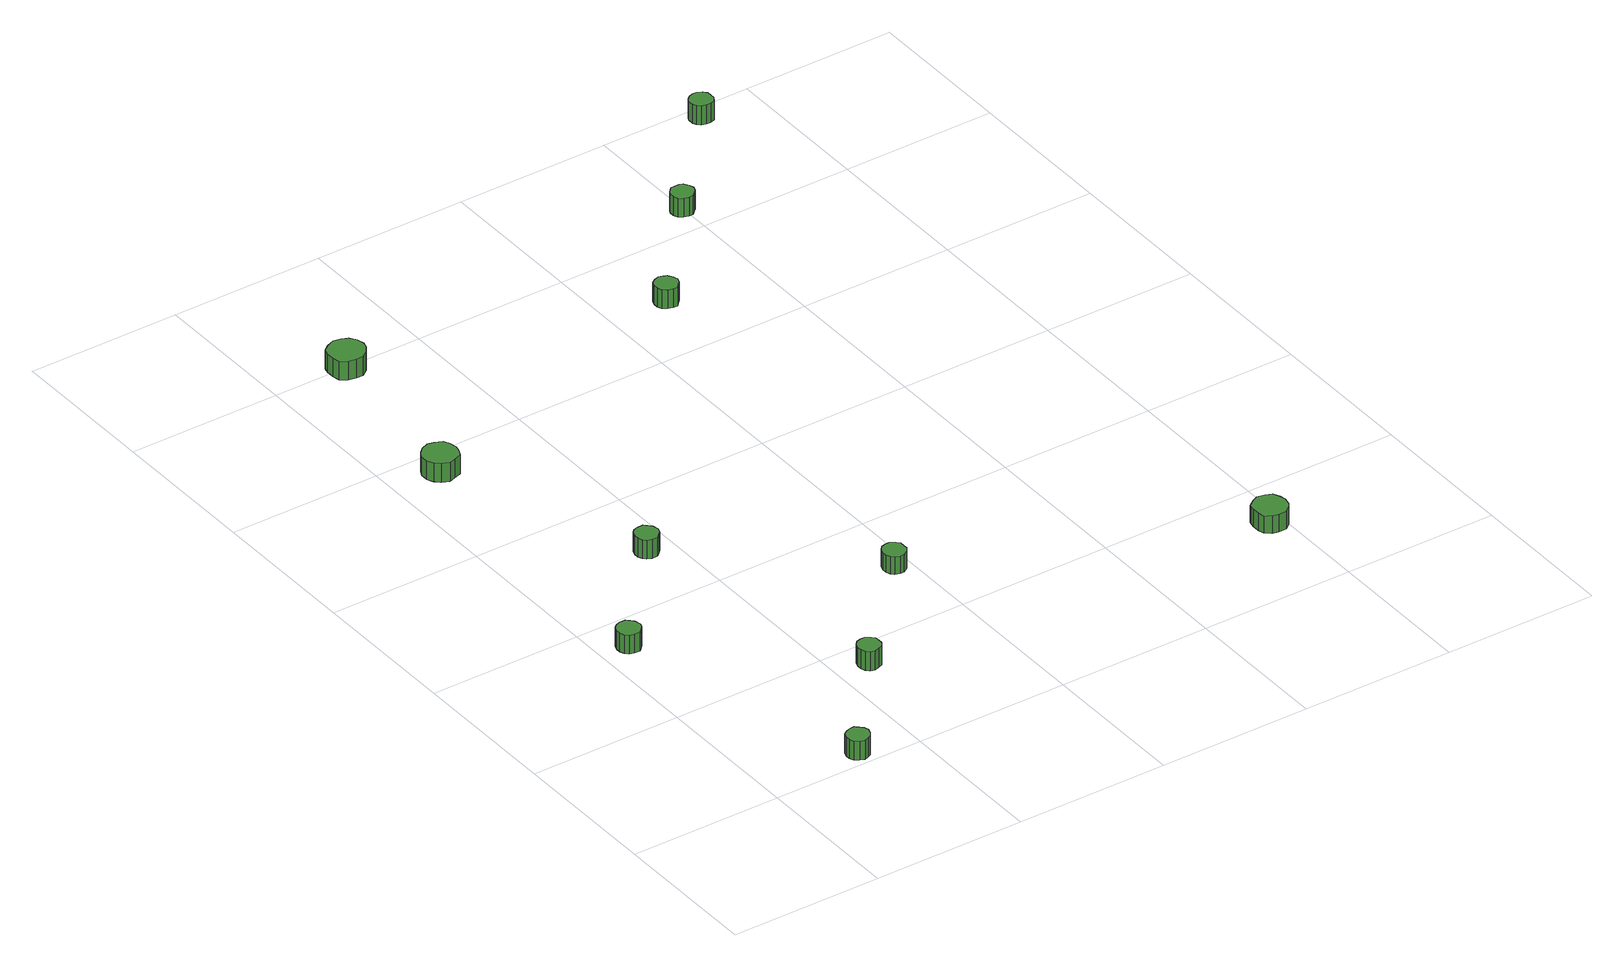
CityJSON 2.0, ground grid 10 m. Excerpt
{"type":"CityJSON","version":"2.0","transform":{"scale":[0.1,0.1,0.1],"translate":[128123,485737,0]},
"CityObjects":{
"tree1":{"type":"SolitaryVegetationObject","attributes":{"function":"something"},"geometry":[{"type":"MultiSurface","lod":"1","boundaries":[[[0,1,2,3,4,5,6,7,8,9,10,11,12,13,14]],[[15,16,17,18,19,20,21,22,23,24,25,26,27,28,29]],[[0,29,28,1]],[[1,28,27,2]],[[2,27,26,3]],[[3,26,25,4]],[[4,25,24,5]],[[5,24,23,6]],[[6,23,22,7]],[[7,22,21,8]],[[8,21,20,9]],[[9,20,19,10]],[[10,19,18,11]],[[11,18,17,12]],[[12,17,16,13]],[[13,16,15,14]],[[14,15,29,0]]]}]},
"tree2":{"type":"SolitaryVegetationObject","attributes":{"function":"something"},"geometry":[{"type":"MultiSurface","lod":"1","boundaries":[[[30,31,32,33,34,35,36,37,38,39,40,41,42,43,44]],[[45,46,47,48,49,50,51,52,53,54,55,56,57,58,59]],[[30,59,58,31]],[[31,58,57,32]],[[32,57,56,33]],[[33,56,55,34]],[[34,55,54,35]],[[35,54,53,36]],[[36,53,52,37]],[[37,52,51,38]],[[38,51,50,39]],[[39,50,49,40]],[[40,49,48,41]],[[41,48,47,42]],[[42,47,46,43]],[[43,46,45,44]],[[44,45,59,30]]]}]},
"tree3":{"type":"SolitaryVegetationObject","attributes":{"function":"something"},"geometry":[{"type":"MultiSurface","lod":"1","boundaries":[[[60,61,62,63,64,65,66,67,68,69,70,71,72,73,74]],[[75,76,77,78,79,80,81,82,83,84,85,86,87,88,89]],[[60,89,88,61]],[[61,88,87,62]],[[62,87,86,63]],[[63,86,85,64]],[[64,85,84,65]],[[65,84,83,66]],[[66,83,82,67]],[[67,82,81,68]],[[68,81,80,69]],[[69,80,79,70]],[[70,79,78,71]],[[71,78,77,72]],[[72,77,76,73]],[[73,76,75,74]],[[74,75,89,60]]]}]},
"tree4":{"type":"SolitaryVegetationObject","attributes":{"function":"something"},"geometry":[{"type":"MultiSurface","lod":"1","boundaries":[[[90,91,92,93,94,95,96,97,98,99,100,101,102,103,104]],[[105,106,107,108,109,110,111,112,113,114,115,116,117,118,119]],[[90,119,118,91]],[[91,118,117,92]],[[92,117,116,93]],[[93,116,115,94]],[[94,115,114,95]],[[95,114,113,96]],[[96,113,112,97]],[[97,112,111,98]],[[98,111,110,99]],[[99,110,109,100]],[[100,109,108,101]],[[101,108,107,102]],[[102,107,106,103]],[[103,106,105,104]],[[104,105,119,90]]]}]},
"tree5":{"type":"SolitaryVegetationObject","attributes":{"function":"something"},"geometry":[{"type":"MultiSurface","lod":"1","boundaries":[[[120,121,122,123,124,125,126,127,128,129,130,131,132,133,134]],[[135,136,137,138,139,140,141,142,143,144,145,146,147,148,149]],[[120,149,148,121]],[[121,148,147,122]],[[122,147,146,123]],[[123,146,145,124]],[[124,145,144,125]],[[125,144,143,126]],[[126,143,142,127]],[[127,142,141,128]],[[128,141,140,129]],[[129,140,139,130]],[[130,139,138,131]],[[131,138,137,132]],[[132,137,136,133]],[[133,136,135,134]],[[134,135,149,120]]]}]},
"tree6":{"type":"SolitaryVegetationObject","attributes":{"function":"something"},"geometry":[{"type":"MultiSurface","lod":"1","boundaries":[[[150,151,152,153,154,155,156,157,158,159,160,161,162,163,164]],[[165,166,167,168,169,170,171,172,173,174,175,176,177,178,179]],[[150,179,178,151]],[[151,178,177,152]],[[152,177,176,153]],[[153,176,175,154]],[[154,175,174,155]],[[155,174,173,156]],[[156,173,172,157]],[[157,172,171,158]],[[158,171,170,159]],[[159,170,169,160]],[[160,169,168,161]],[[161,168,167,162]],[[162,167,166,163]],[[163,166,165,164]],[[164,165,179,150]]]}]},
"tree7":{"type":"SolitaryVegetationObject","attributes":{"function":"something"},"geometry":[{"type":"MultiSurface","lod":"1","boundaries":[[[180,181,182,183,184,185,186,187,188,189,190,191,192,193,194]],[[195,196,197,198,199,200,201,202,203,204,205,206,207,208,209]],[[180,209,208,181]],[[181,208,207,182]],[[182,207,206,183]],[[183,206,205,184]],[[184,205,204,185]],[[185,204,203,186]],[[186,203,202,187]],[[187,202,201,188]],[[188,201,200,189]],[[189,200,199,190]],[[190,199,198,191]],[[191,198,197,192]],[[192,197,196,193]],[[193,196,195,194]],[[194,195,209,180]]]}]},
"tree8":{"type":"SolitaryVegetationObject","attributes":{"function":"something"},"geometry":[{"type":"MultiSurface","lod":"1","boundaries":[[[210,211,212,213,214,215,216,217,218,219,220,221,222,223,224]],[[225,226,227,228,229,230,231,232,233,234,235,236,237,238,239]],[[210,239,238,211]],[[211,238,237,212]],[[212,237,236,213]],[[213,236,235,214]],[[214,235,234,215]],[[215,234,233,216]],[[216,233,232,217]],[[217,232,231,218]],[[218,231,230,219]],[[219,230,229,220]],[[220,229,228,221]],[[221,228,227,222]],[[222,227,226,223]],[[223,226,225,224]],[[224,225,239,210]]]}]},
"tree9":{"type":"SolitaryVegetationObject","attributes":{"function":"something"},"geometry":[{"type":"MultiSurface","lod":"1","boundaries":[[[240,241,242,243,244,245,246,247,248,249,250,251,252,253,254]],[[255,256,257,258,259,260,261,262,263,264,265,266,267,268,269]],[[240,269,268,241]],[[241,268,267,242]],[[242,267,266,243]],[[243,266,265,244]],[[244,265,264,245]],[[245,264,263,246]],[[246,263,262,247]],[[247,262,261,248]],[[248,261,260,249]],[[249,260,259,250]],[[250,259,258,251]],[[251,258,257,252]],[[252,257,256,253]],[[253,256,255,254]],[[254,255,269,240]]]}]},
"tree10":{"type":"SolitaryVegetationObject","attributes":{"function":"something"},"geometry":[{"type":"MultiSurface","lod":"1","boundaries":[[[270,271,272,273,274,275,276,277,278,279,280,281,282,283,284]],[[285,286,287,288,289,290,291,292,293,294,295,296,297,298,299]],[[270,299,298,271]],[[271,298,297,272]],[[272,297,296,273]],[[273,296,295,274]],[[274,295,294,275]],[[275,294,293,276]],[[276,293,292,277]],[[277,292,291,278]],[[278,291,290,279]],[[279,290,289,280]],[[280,289,288,281]],[[281,288,287,282]],[[282,287,286,283]],[[283,286,285,284]],[[284,285,299,270]]]}]},
"tree11":{"type":"SolitaryVegetationObject","attributes":{"function":"something"},"geometry":[{"type":"MultiSurface","lod":"1","boundaries":[[[300,301,302,303,304,305,306,307,308,309,310,311,312,313,314]],[[315,316,317,318,319,320,321,322,323,324,325,326,327,328,329]],[[300,329,328,301]],[[301,328,327,302]],[[302,327,326,303]],[[303,326,325,304]],[[304,325,324,305]],[[305,324,323,306]],[[306,323,322,307]],[[307,322,321,308]],[[308,321,320,309]],[[309,320,319,310]],[[310,319,318,311]],[[311,318,317,312]],[[312,317,316,313]],[[313,316,315,314]],[[314,315,329,300]]]}]}
},
"vertices":[
[71,10,18],[70,13,18],[68,15,18],[66,17,18],[63,17,18],[60,16,18],[57,14,18],[56,11,18],[56,8,18],[57,5,18],[60,3,18],[63,2,18],[66,3,18],[68,4,18],[70,7,18],[70,7,5],[68,4,5],[66,3,5],[63,2,5],[60,3,5],[57,5,5],[56,8,5],[56,11,5],[57,14,5],[60,16,5],[63,17,5],[66,17,5],[68,15,5],[70,13,5],[71,10,5],
[25,172,19],[24,176,19],[22,178,19],[20,180,19],[16,180,19],[13,179,19],[11,177,19],[10,174,19],[10,171,19],[11,168,19],[13,166,19],[16,165,19],[20,165,19],[22,167,19],[24,169,19],[24,169,6],[22,167,6],[20,165,6],[16,165,6],[13,166,6],[11,168,6],[10,171,6],[10,174,6],[11,177,6],[13,179,6],[16,180,6],[20,180,6],[22,178,6],[24,176,6],[25,172,6],
[128,81,18],[128,84,18],[126,86,18],[123,88,18],[120,88,18],[117,87,18],[115,85,18],[114,82,18],[114,79,18],[115,76,18],[117,74,18],[120,73,18],[123,74,18],[126,75,18],[128,78,18],[128,78,5],[126,75,5],[123,74,5],[120,73,5],[117,74,5],[115,76,5],[114,79,5],[114,82,5],[115,85,5],[117,87,5],[120,88,5],[123,88,5],[126,86,5],[128,84,5],[128,81,5],
[43,381,18],[42,386,18],[40,390,18],[35,392,18],[31,393,18],[26,391,18],[23,388,18],[21,384,18],[21,379,18],[23,375,18],[26,372,18],[31,370,18],[35,371,18],[40,373,18],[42,377,18],[42,377,5],[40,373,5],[35,371,5],[31,370,5],[26,372,5],[23,375,5],[21,379,5],[21,384,5],[23,388,5],[26,391,5],[31,393,5],[35,392,5],[40,390,5],[42,386,5],[43,381,5],
[88,244,20],[87,248,20],[85,250,20],[83,252,20],[79,252,20],[76,251,20],[74,249,20],[73,246,20],[73,243,20],[74,240,20],[76,238,20],[79,237,20],[83,237,20],[85,239,20],[87,241,20],[87,241,7],[85,239,7],[83,237,7],[79,237,7],[76,238,7],[74,240,7],[73,243,7],[73,246,7],[74,249,7],[76,251,7],[79,252,7],[83,252,7],[85,250,7],[87,248,7],[88,244,7],
[61,499,17],[60,504,17],[57,508,17],[53,510,17],[48,511,17],[43,509,17],[39,506,17],[38,502,17],[38,497,17],[39,492,17],[43,489,17],[48,488,17],[53,488,17],[57,491,17],[60,495,17],[60,495,4],[57,491,4],[53,488,4],[48,488,4],[43,489,4],[39,492,4],[38,497,4],[38,502,4],[39,506,4],[43,509,4],[48,511,4],[53,510,4],[57,508,4],[60,504,4],[61,499,4],
[196,153,17],[196,156,17],[194,158,17],[191,160,17],[188,160,17],[185,159,17],[183,157,17],[182,154,17],[182,151,17],[183,148,17],[185,146,17],[188,145,17],[191,145,17],[194,147,17],[196,150,17],[196,150,5],[194,147,5],[191,145,5],[188,145,5],[185,146,5],[183,148,5],[182,151,5],[182,154,5],[183,157,5],[185,159,5],[188,160,5],[191,160,5],[194,158,5],[196,156,5],[196,153,5],
[245,448,18],[244,451,18],[242,454,18],[240,455,18],[237,456,18],[234,455,18],[231,453,18],[230,450,18],[230,447,18],[231,444,18],[234,442,18],[237,441,18],[240,441,18],[242,443,18],[244,445,18],[244,445,5],[242,443,5],[240,441,5],[237,441,5],[234,442,5],[231,444,5],[230,447,5],[230,450,5],[231,453,5],[234,455,5],[237,456,5],[240,455,5],[242,454,5],[244,451,5],[245,448,5],
[402,66,17],[401,70,17],[399,74,17],[395,76,17],[390,77,17],[386,75,17],[382,72,17],[381,68,17],[381,63,17],[382,59,17],[386,56,17],[390,55,17],[395,55,17],[399,58,17],[401,61,17],[401,61,5],[399,58,5],[395,55,5],[390,55,5],[386,56,5],[382,59,5],[381,63,5],[381,68,5],[382,72,5],[386,75,5],[390,77,5],[395,76,5],[399,74,5],[401,70,5],[402,66,5],
[306,519,18],[305,522,18],[303,525,18],[301,526,18],[298,526,18],[295,526,18],[292,523,18],[291,521,18],[291,518,18],[292,515,18],[295,513,18],[298,512,18],[301,512,18],[303,514,18],[305,516,18],[305,516,5],[303,514,5],[301,512,5],[298,512,5],[295,513,5],[292,515,5],[291,518,5],[291,521,5],[292,523,5],[295,526,5],[298,526,5],[301,526,5],[303,525,5],[305,522,5],[306,519,5],
[368,590,18],[368,593,18],[366,595,18],[363,597,18],[360,597,18],[357,596,18],[355,594,18],[354,592,18],[354,588,18],[355,586,18],[357,584,18],[360,583,18],[363,583,18],[366,584,18],[368,587,18],[368,587,5],[366,584,5],[363,583,5],[360,583,5],[357,584,5],[355,586,5],[354,588,5],[354,592,5],[355,594,5],[357,596,5],[360,597,5],[363,597,5],[366,595,5],[368,593,5],[368,590,5]
]}
